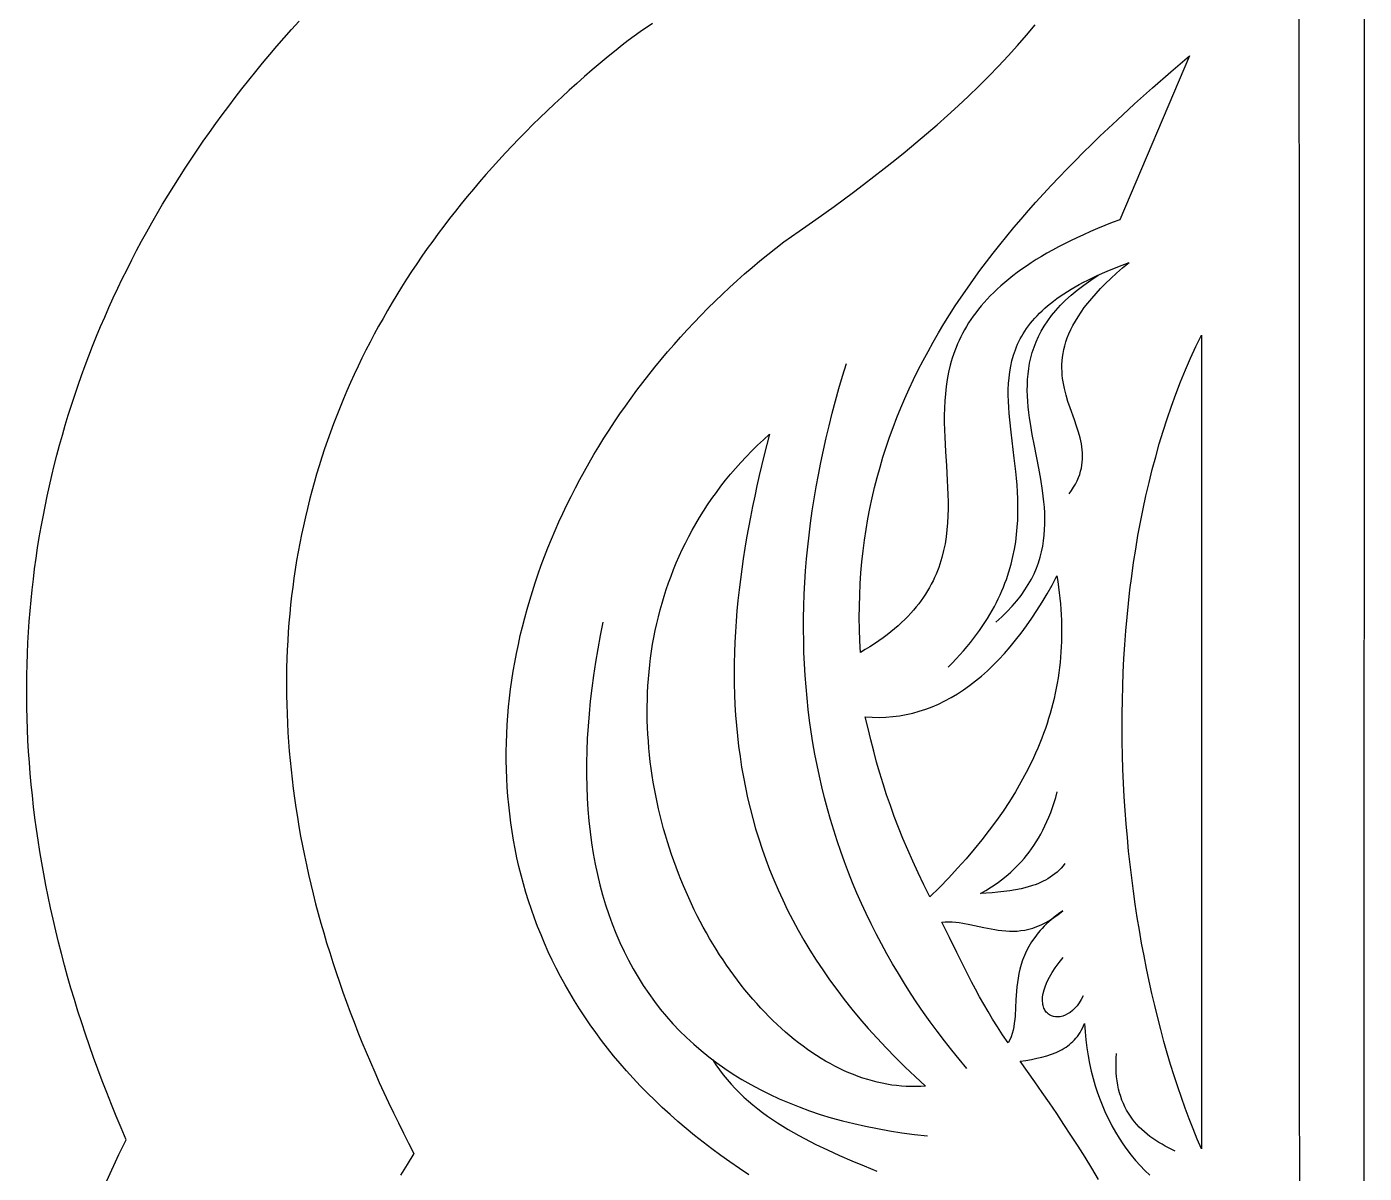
# Model space of a CAD drawing. Extents: x -5 to 96, y -47 to 131.
# Drawn here: x 14.77 to 46.04, y 76.91 to 103.71 of the extents above; entities that cross this region are included whole.
import ezdxf

# ---------------------------------------------------------------- set-up
doc = ezdxf.new("R2010")
doc.units = 0
doc.header["$MEASUREMENT"] = 0
doc.layers.add('LAYER_1', color=18, linetype='CONTINUOUS')

msp = doc.modelspace()

# ---------------------------------------------------------------- linework, layer by layer
at = {"layer": 'LAYER_1'}
for points in [[(45.283, 65.466), (44.536, 66.198), (44.523, 112.582), (45.283, 113.314), (46.042, 112.582), (46.029, 66.198)], [(45.283, 65.466), (44.536, 66.198), (44.523, 112.582), (45.283, 113.314), (46.042, 112.582), (46.029, 66.198)], [(41.956, 103.027), (40.328, 99.198), (40.149, 99.129), (39.974, 99.06), (39.804, 98.99), (39.64, 98.919), (39.48, 98.848), (39.325, 98.777), (39.176, 98.705), (39.031, 98.633), (38.891, 98.56), (38.755, 98.487), (38.624, 98.413), (38.497, 98.339), (38.375, 98.265), (38.257, 98.19), (38.144, 98.115), (38.034, 98.039), (37.929, 97.963), (37.828, 97.887), (37.73, 97.81), (37.637, 97.733), (37.547, 97.655), (37.461, 97.578), (37.379, 97.5), (37.3, 97.421), (37.225, 97.343), (37.154, 97.264), (37.085, 97.184), (37.02, 97.105), (36.958, 97.025), (36.9, 96.945), (36.844, 96.864), (36.791, 96.784), (36.742, 96.703), (36.695, 96.622), (36.65, 96.54), (36.609, 96.459), (36.57, 96.377), (36.534, 96.295), (36.5, 96.213), (36.468, 96.131), (36.439, 96.048), (36.412, 95.965), (36.388, 95.882), (36.365, 95.799), (36.326, 95.633), (36.294, 95.466), (36.269, 95.298), (36.25, 95.13), (36.237, 94.962), (36.228, 94.793), (36.225, 94.625), (36.225, 94.456), (36.229, 94.287), (36.235, 94.118), (36.253, 93.78), (36.274, 93.443), (36.294, 93.107), (36.302, 92.939), (36.308, 92.773), (36.312, 92.606), (36.312, 92.441), (36.308, 92.276), (36.299, 92.111), (36.286, 91.948), (36.266, 91.785), (36.241, 91.624), (36.208, 91.463), (36.168, 91.304), (36.145, 91.224), (36.12, 91.145), (36.093, 91.067), (36.063, 90.988), (36.032, 90.91), (35.997, 90.832), (35.961, 90.755), (35.921, 90.678), (35.879, 90.601), (35.835, 90.525), (35.788, 90.449), (35.737, 90.373), (35.684, 90.298), (35.628, 90.223), (35.569, 90.148), (35.507, 90.074), (35.441, 90), (35.372, 89.927), (35.3, 89.854), (35.224, 89.782), (35.145, 89.71), (35.062, 89.639), (34.976, 89.567), (34.886, 89.497), (34.792, 89.427), (34.694, 89.357), (34.592, 89.288), (34.486, 89.219), (34.376, 89.151), (34.262, 89.084), (34.248, 89.357), (34.239, 89.628), (34.236, 89.897), (34.239, 90.163), (34.246, 90.426), (34.259, 90.687), (34.276, 90.946), (34.299, 91.203), (34.327, 91.457), (34.359, 91.709), (34.397, 91.959), (34.439, 92.207), (34.486, 92.452), (34.538, 92.695), (34.594, 92.937), (34.656, 93.176), (34.721, 93.414), (34.791, 93.649), (34.866, 93.883), (34.945, 94.114), (35.028, 94.344), (35.116, 94.572), (35.208, 94.798), (35.304, 95.023), (35.404, 95.246), (35.508, 95.467), (35.616, 95.687), (35.729, 95.905), (35.845, 96.121), (35.965, 96.337), (36.089, 96.55), (36.216, 96.762), (36.347, 96.973), (36.482, 97.183), (36.621, 97.391), (36.763, 97.598), (36.908, 97.803), (37.057, 98.008), (37.21, 98.211), (37.365, 98.413), (37.524, 98.614), (37.686, 98.814), (37.851, 99.014), (38.02, 99.212), (38.191, 99.409), (38.366, 99.605), (38.543, 99.8), (38.723, 99.995), (38.906, 100.189), (39.092, 100.382), (39.281, 100.574), (39.472, 100.766), (39.666, 100.957), (39.862, 101.147), (40.061, 101.337), (40.263, 101.527), (40.673, 101.904), (41.092, 102.28), (41.52, 102.654)], [(41.956, 103.027), (40.328, 99.198), (40.149, 99.129), (39.974, 99.06), (39.804, 98.99), (39.64, 98.919), (39.48, 98.848), (39.325, 98.777), (39.176, 98.705), (39.031, 98.633), (38.891, 98.56), (38.755, 98.487), (38.624, 98.413), (38.497, 98.339), (38.375, 98.265), (38.257, 98.19), (38.144, 98.115), (38.034, 98.039), (37.929, 97.963), (37.828, 97.887), (37.73, 97.81), (37.637, 97.733), (37.547, 97.655), (37.461, 97.578), (37.379, 97.5), (37.3, 97.421), (37.225, 97.343), (37.154, 97.264), (37.085, 97.184), (37.02, 97.105), (36.958, 97.025), (36.9, 96.945), (36.844, 96.864), (36.791, 96.784), (36.742, 96.703), (36.695, 96.622), (36.65, 96.54), (36.609, 96.459), (36.57, 96.377), (36.534, 96.295), (36.5, 96.213), (36.468, 96.131), (36.439, 96.048), (36.412, 95.965), (36.388, 95.882), (36.365, 95.799), (36.326, 95.633), (36.294, 95.466), (36.269, 95.298), (36.25, 95.13), (36.237, 94.962), (36.228, 94.793), (36.225, 94.625), (36.225, 94.456), (36.229, 94.287), (36.235, 94.118), (36.253, 93.78), (36.274, 93.443), (36.294, 93.107), (36.302, 92.939), (36.308, 92.773), (36.312, 92.606), (36.312, 92.441), (36.308, 92.276), (36.299, 92.111), (36.286, 91.948), (36.266, 91.785), (36.241, 91.624), (36.208, 91.463), (36.168, 91.304), (36.145, 91.224), (36.12, 91.145), (36.093, 91.067), (36.063, 90.988), (36.032, 90.91), (35.997, 90.832), (35.961, 90.755), (35.921, 90.678), (35.879, 90.601), (35.835, 90.525), (35.788, 90.449), (35.737, 90.373), (35.684, 90.298), (35.628, 90.223), (35.569, 90.148), (35.507, 90.074), (35.441, 90), (35.372, 89.927), (35.3, 89.854), (35.224, 89.782), (35.145, 89.71), (35.062, 89.639), (34.976, 89.567), (34.886, 89.497), (34.792, 89.427), (34.694, 89.357), (34.592, 89.288), (34.486, 89.219), (34.376, 89.151), (34.262, 89.084), (34.248, 89.357), (34.239, 89.628), (34.236, 89.897), (34.239, 90.163), (34.246, 90.426), (34.259, 90.687), (34.276, 90.946), (34.299, 91.203), (34.327, 91.457), (34.359, 91.709), (34.397, 91.959), (34.439, 92.207), (34.486, 92.452), (34.538, 92.695), (34.594, 92.937), (34.656, 93.176), (34.721, 93.414), (34.791, 93.649), (34.866, 93.883), (34.945, 94.114), (35.028, 94.344), (35.116, 94.572), (35.208, 94.798), (35.304, 95.023), (35.404, 95.246), (35.508, 95.467), (35.616, 95.687), (35.729, 95.905), (35.845, 96.121), (35.965, 96.337), (36.089, 96.55), (36.216, 96.762), (36.347, 96.973), (36.482, 97.183), (36.621, 97.391), (36.763, 97.598), (36.908, 97.803), (37.057, 98.008), (37.21, 98.211), (37.365, 98.413), (37.524, 98.614), (37.686, 98.814), (37.851, 99.014), (38.02, 99.212), (38.191, 99.409), (38.366, 99.605), (38.543, 99.8), (38.723, 99.995), (38.906, 100.189), (39.092, 100.382), (39.281, 100.574), (39.472, 100.766), (39.666, 100.957), (39.862, 101.147), (40.061, 101.337), (40.263, 101.527), (40.673, 101.904), (41.092, 102.28), (41.52, 102.654)], [(42.236, 77.483), (42.139, 77.712), (42.043, 77.947), (41.95, 78.187), (41.858, 78.431), (41.769, 78.681), (41.683, 78.935), (41.598, 79.193), (41.516, 79.456), (41.437, 79.723), (41.36, 79.994), (41.285, 80.269), (41.213, 80.547), (41.144, 80.83), (41.077, 81.115), (41.013, 81.404), (40.952, 81.697), (40.894, 81.992), (40.838, 82.29), (40.786, 82.59), (40.736, 82.893), (40.69, 83.199), (40.646, 83.507), (40.606, 83.817), (40.568, 84.129), (40.534, 84.443), (40.504, 84.758), (40.476, 85.075), (40.452, 85.393), (40.432, 85.713), (40.414, 86.033), (40.401, 86.355), (40.391, 86.677), (40.384, 87), (40.381, 87.323), (40.382, 87.647), (40.387, 87.97), (40.395, 88.294), (40.407, 88.618), (40.423, 88.941), (40.444, 89.264), (40.468, 89.587), (40.496, 89.909), (40.528, 90.229), (40.564, 90.549), (40.605, 90.868), (40.65, 91.185), (40.699, 91.501), (40.752, 91.815), (40.81, 92.128), (40.872, 92.438), (40.939, 92.747), (41.01, 93.053), (41.086, 93.357), (41.166, 93.659), (41.251, 93.958), (41.341, 94.254), (41.436, 94.547), (41.535, 94.837), (41.64, 95.123), (41.749, 95.407), (41.863, 95.686), (41.983, 95.963), (42.107, 96.235), (42.236, 96.503)], [(42.236, 77.483), (42.139, 77.712), (42.043, 77.947), (41.95, 78.187), (41.858, 78.431), (41.769, 78.681), (41.683, 78.935), (41.598, 79.193), (41.516, 79.456), (41.437, 79.723), (41.36, 79.994), (41.285, 80.269), (41.213, 80.547), (41.144, 80.83), (41.077, 81.115), (41.013, 81.404), (40.952, 81.697), (40.894, 81.992), (40.838, 82.29), (40.786, 82.59), (40.736, 82.893), (40.69, 83.199), (40.646, 83.507), (40.606, 83.817), (40.568, 84.129), (40.534, 84.443), (40.504, 84.758), (40.476, 85.075), (40.452, 85.393), (40.432, 85.713), (40.414, 86.033), (40.401, 86.355), (40.391, 86.677), (40.384, 87), (40.381, 87.323), (40.382, 87.647), (40.387, 87.97), (40.395, 88.294), (40.407, 88.618), (40.423, 88.941), (40.444, 89.264), (40.468, 89.587), (40.496, 89.909), (40.528, 90.229), (40.564, 90.549), (40.605, 90.868), (40.65, 91.185), (40.699, 91.501), (40.752, 91.815), (40.81, 92.128), (40.872, 92.438), (40.939, 92.747), (41.01, 93.053), (41.086, 93.357), (41.166, 93.659), (41.251, 93.958), (41.341, 94.254), (41.436, 94.547), (41.535, 94.837), (41.64, 95.123), (41.749, 95.407), (41.863, 95.686), (41.983, 95.963), (42.107, 96.235), (42.236, 96.503)], [(35.784, 78.95), (35.672, 78.942), (35.559, 78.938), (35.446, 78.938), (35.333, 78.942), (35.22, 78.949), (35.107, 78.96), (34.994, 78.975), (34.882, 78.993), (34.769, 79.015), (34.657, 79.04), (34.546, 79.069), (34.434, 79.101), (34.323, 79.136), (34.212, 79.175), (34.102, 79.217), (33.992, 79.262), (33.882, 79.31), (33.773, 79.362), (33.665, 79.416), (33.557, 79.474), (33.449, 79.534), (33.343, 79.598), (33.237, 79.664), (33.131, 79.734), (33.027, 79.806), (32.923, 79.881), (32.819, 79.959), (32.717, 80.039), (32.616, 80.122), (32.515, 80.208), (32.415, 80.296), (32.317, 80.387), (32.219, 80.48), (32.122, 80.576), (32.026, 80.674), (31.932, 80.774), (31.838, 80.877), (31.746, 80.982), (31.654, 81.089), (31.564, 81.198), (31.475, 81.31), (31.388, 81.423), (31.302, 81.539), (31.217, 81.656), (31.133, 81.776), (31.051, 81.897), (30.97, 82.021), (30.891, 82.146), (30.813, 82.273), (30.737, 82.401), (30.662, 82.532), (30.589, 82.664), (30.518, 82.797), (30.448, 82.932), (30.38, 83.069), (30.313, 83.207), (30.248, 83.347), (30.186, 83.488), (30.124, 83.63), (30.065, 83.774), (30.008, 83.918), (29.952, 84.064), (29.899, 84.212), (29.847, 84.36), (29.798, 84.509), (29.75, 84.66), (29.705, 84.811), (29.662, 84.964), (29.62, 85.117), (29.581, 85.271), (29.545, 85.426), (29.51, 85.582), (29.478, 85.738), (29.448, 85.895), (29.42, 86.053), (29.395, 86.212), (29.372, 86.37), (29.351, 86.53), (29.333, 86.69), (29.318, 86.85), (29.305, 87.011), (29.294, 87.172), (29.287, 87.333), (29.281, 87.495), (29.279, 87.657), (29.279, 87.819), (29.282, 87.981), (29.287, 88.143), (29.296, 88.305), (29.307, 88.467), (29.321, 88.629), (29.338, 88.791), (29.358, 88.953), (29.381, 89.115), (29.406, 89.276), (29.435, 89.437), (29.467, 89.598), (29.502, 89.759), (29.54, 89.919), (29.581, 90.078), (29.625, 90.237), (29.673, 90.396), (29.723, 90.554), (29.777, 90.711), (29.835, 90.868), (29.895, 91.024), (29.959, 91.179), (30.027, 91.334), (30.098, 91.487), (30.172, 91.64), (30.25, 91.792), (30.331, 91.942), (30.416, 92.092), (30.504, 92.241), (30.597, 92.388), (30.692, 92.535), (30.792, 92.68), (30.895, 92.824), (31.002, 92.967), (31.112, 93.108), (31.227, 93.248), (31.345, 93.387), (31.468, 93.524), (31.594, 93.659), (31.724, 93.794), (31.858, 93.926), (31.996, 94.057), (32.138, 94.186), (32.015, 93.704), (31.899, 93.22), (31.844, 92.978), (31.791, 92.735), (31.741, 92.492), (31.692, 92.249), (31.646, 92.006), (31.603, 91.763), (31.562, 91.519), (31.524, 91.275), (31.489, 91.032), (31.456, 90.788), (31.427, 90.544), (31.4, 90.3), (31.377, 90.056), (31.358, 89.812), (31.341, 89.568), (31.328, 89.324), (31.319, 89.08), (31.314, 88.836), (31.312, 88.592), (31.314, 88.349), (31.32, 88.105), (31.331, 87.862), (31.345, 87.619), (31.364, 87.376), (31.388, 87.134), (31.416, 86.891), (31.448, 86.649), (31.485, 86.407), (31.528, 86.166), (31.575, 85.925), (31.627, 85.684), (31.684, 85.443), (31.746, 85.203), (31.814, 84.964), (31.887, 84.725), (31.966, 84.486), (32.051, 84.248), (32.141, 84.01), (32.237, 83.773), (32.339, 83.536), (32.447, 83.3), (32.561, 83.064), (32.682, 82.829), (32.808, 82.595), (32.942, 82.362), (33.081, 82.129), (33.228, 81.896), (33.381, 81.665), (33.541, 81.434), (33.708, 81.204), (33.883, 80.975), (34.064, 80.746), (34.252, 80.519), (34.448, 80.292), (34.652, 80.066), (34.863, 79.841), (35.081, 79.617), (35.308, 79.394), (35.542, 79.171)], [(35.784, 78.95), (35.672, 78.942), (35.559, 78.938), (35.446, 78.938), (35.333, 78.942), (35.22, 78.949), (35.107, 78.96), (34.994, 78.975), (34.882, 78.993), (34.769, 79.015), (34.657, 79.04), (34.546, 79.069), (34.434, 79.101), (34.323, 79.136), (34.212, 79.175), (34.102, 79.217), (33.992, 79.262), (33.882, 79.31), (33.773, 79.362), (33.665, 79.416), (33.557, 79.474), (33.449, 79.534), (33.343, 79.598), (33.237, 79.664), (33.131, 79.734), (33.027, 79.806), (32.923, 79.881), (32.819, 79.959), (32.717, 80.039), (32.616, 80.122), (32.515, 80.208), (32.415, 80.296), (32.317, 80.387), (32.219, 80.48), (32.122, 80.576), (32.026, 80.674), (31.932, 80.774), (31.838, 80.877), (31.746, 80.982), (31.654, 81.089), (31.564, 81.198), (31.475, 81.31), (31.388, 81.423), (31.302, 81.539), (31.217, 81.656), (31.133, 81.776), (31.051, 81.897), (30.97, 82.021), (30.891, 82.146), (30.813, 82.273), (30.737, 82.401), (30.662, 82.532), (30.589, 82.664), (30.518, 82.797), (30.448, 82.932), (30.38, 83.069), (30.313, 83.207), (30.248, 83.347), (30.186, 83.488), (30.124, 83.63), (30.065, 83.774), (30.008, 83.918), (29.952, 84.064), (29.899, 84.212), (29.847, 84.36), (29.798, 84.509), (29.75, 84.66), (29.705, 84.811), (29.662, 84.964), (29.62, 85.117), (29.581, 85.271), (29.545, 85.426), (29.51, 85.582), (29.478, 85.738), (29.448, 85.895), (29.42, 86.053), (29.395, 86.212), (29.372, 86.37), (29.351, 86.53), (29.333, 86.69), (29.318, 86.85), (29.305, 87.011), (29.294, 87.172), (29.287, 87.333), (29.281, 87.495), (29.279, 87.657), (29.279, 87.819), (29.282, 87.981), (29.287, 88.143), (29.296, 88.305), (29.307, 88.467), (29.321, 88.629), (29.338, 88.791), (29.358, 88.953), (29.381, 89.115), (29.406, 89.276), (29.435, 89.437), (29.467, 89.598), (29.502, 89.759), (29.54, 89.919), (29.581, 90.078), (29.625, 90.237), (29.673, 90.396), (29.723, 90.554), (29.777, 90.711), (29.835, 90.868), (29.895, 91.024), (29.959, 91.179), (30.027, 91.334), (30.098, 91.487), (30.172, 91.64), (30.25, 91.792), (30.331, 91.942), (30.416, 92.092), (30.504, 92.241), (30.597, 92.388), (30.692, 92.535), (30.792, 92.68), (30.895, 92.824), (31.002, 92.967), (31.112, 93.108), (31.227, 93.248), (31.345, 93.387), (31.468, 93.524), (31.594, 93.659), (31.724, 93.794), (31.858, 93.926), (31.996, 94.057), (32.138, 94.186), (32.015, 93.704), (31.899, 93.22), (31.844, 92.978), (31.791, 92.735), (31.741, 92.492), (31.692, 92.249), (31.646, 92.006), (31.603, 91.763), (31.562, 91.519), (31.524, 91.275), (31.489, 91.032), (31.456, 90.788), (31.427, 90.544), (31.4, 90.3), (31.377, 90.056), (31.358, 89.812), (31.341, 89.568), (31.328, 89.324), (31.319, 89.08), (31.314, 88.836), (31.312, 88.592), (31.314, 88.349), (31.32, 88.105), (31.331, 87.862), (31.345, 87.619), (31.364, 87.376), (31.388, 87.134), (31.416, 86.891), (31.448, 86.649), (31.485, 86.407), (31.528, 86.166), (31.575, 85.925), (31.627, 85.684), (31.684, 85.443), (31.746, 85.203), (31.814, 84.964), (31.887, 84.725), (31.966, 84.486), (32.051, 84.248), (32.141, 84.01), (32.237, 83.773), (32.339, 83.536), (32.447, 83.3), (32.561, 83.064), (32.682, 82.829), (32.808, 82.595), (32.942, 82.362), (33.081, 82.129), (33.228, 81.896), (33.381, 81.665), (33.541, 81.434), (33.708, 81.204), (33.883, 80.975), (34.064, 80.746), (34.252, 80.519), (34.448, 80.292), (34.652, 80.066), (34.863, 79.841), (35.081, 79.617), (35.308, 79.394), (35.542, 79.171)], [(35.888, 83.371), (35.745, 83.656), (35.612, 83.934), (35.486, 84.206), (35.368, 84.473), (35.257, 84.735), (35.153, 84.994), (35.055, 85.25), (34.963, 85.504), (34.876, 85.758), (34.794, 86.011), (34.717, 86.265), (34.643, 86.521), (34.573, 86.78), (34.506, 87.042), (34.441, 87.309), (34.378, 87.581), (34.54, 87.57), (34.701, 87.567), (34.86, 87.572), (35.018, 87.584), (35.175, 87.604), (35.331, 87.631), (35.485, 87.666), (35.639, 87.708), (35.791, 87.758), (35.941, 87.815), (36.09, 87.879), (36.238, 87.951), (36.385, 88.03), (36.529, 88.116), (36.673, 88.209), (36.815, 88.31), (36.955, 88.418), (37.094, 88.533), (37.231, 88.655), (37.367, 88.784), (37.501, 88.92), (37.633, 89.063), (37.764, 89.213), (37.892, 89.37), (38.02, 89.534), (38.145, 89.704), (38.268, 89.882), (38.39, 90.066), (38.51, 90.257), (38.628, 90.455), (38.744, 90.66), (38.858, 90.871), (38.878, 90.74), (38.897, 90.609), (38.913, 90.48), (38.927, 90.351), (38.939, 90.222), (38.949, 90.095), (38.957, 89.967), (38.962, 89.841), (38.966, 89.715), (38.967, 89.59), (38.966, 89.465), (38.963, 89.341), (38.958, 89.218), (38.951, 89.095), (38.942, 88.973), (38.93, 88.851), (38.917, 88.729), (38.901, 88.608), (38.883, 88.488), (38.863, 88.368), (38.841, 88.249), (38.817, 88.13), (38.79, 88.011), (38.762, 87.893), (38.731, 87.776), (38.698, 87.658), (38.663, 87.541), (38.626, 87.425), (38.587, 87.309), (38.546, 87.193), (38.503, 87.077), (38.457, 86.962), (38.41, 86.847), (38.36, 86.733), (38.308, 86.618), (38.254, 86.504), (38.14, 86.277), (38.017, 86.051), (37.886, 85.825), (37.746, 85.601), (37.598, 85.377), (37.442, 85.153), (37.277, 84.93), (37.104, 84.707), (36.922, 84.484), (36.732, 84.262), (36.533, 84.04), (36.327, 83.817), (36.111, 83.594)], [(35.888, 83.371), (35.745, 83.656), (35.612, 83.934), (35.486, 84.206), (35.368, 84.473), (35.257, 84.735), (35.153, 84.994), (35.055, 85.25), (34.963, 85.504), (34.876, 85.758), (34.794, 86.011), (34.717, 86.265), (34.643, 86.521), (34.573, 86.78), (34.506, 87.042), (34.441, 87.309), (34.378, 87.581), (34.54, 87.57), (34.701, 87.567), (34.86, 87.572), (35.018, 87.584), (35.175, 87.604), (35.331, 87.631), (35.485, 87.666), (35.639, 87.708), (35.791, 87.758), (35.941, 87.815), (36.09, 87.879), (36.238, 87.951), (36.385, 88.03), (36.529, 88.116), (36.673, 88.209), (36.815, 88.31), (36.955, 88.418), (37.094, 88.533), (37.231, 88.655), (37.367, 88.784), (37.501, 88.92), (37.633, 89.063), (37.764, 89.213), (37.892, 89.37), (38.02, 89.534), (38.145, 89.704), (38.268, 89.882), (38.39, 90.066), (38.51, 90.257), (38.628, 90.455), (38.744, 90.66), (38.858, 90.871), (38.878, 90.74), (38.897, 90.609), (38.913, 90.48), (38.927, 90.351), (38.939, 90.222), (38.949, 90.095), (38.957, 89.967), (38.962, 89.841), (38.966, 89.715), (38.967, 89.59), (38.966, 89.465), (38.963, 89.341), (38.958, 89.218), (38.951, 89.095), (38.942, 88.973), (38.93, 88.851), (38.917, 88.729), (38.901, 88.608), (38.883, 88.488), (38.863, 88.368), (38.841, 88.249), (38.817, 88.13), (38.79, 88.011), (38.762, 87.893), (38.731, 87.776), (38.698, 87.658), (38.663, 87.541), (38.626, 87.425), (38.587, 87.309), (38.546, 87.193), (38.503, 87.077), (38.457, 86.962), (38.41, 86.847), (38.36, 86.733), (38.308, 86.618), (38.254, 86.504), (38.14, 86.277), (38.017, 86.051), (37.886, 85.825), (37.746, 85.601), (37.598, 85.377), (37.442, 85.153), (37.277, 84.93), (37.104, 84.707), (36.922, 84.484), (36.732, 84.262), (36.533, 84.04), (36.327, 83.817), (36.111, 83.594)], [(37.716, 79.964), (37.588, 80.15), (37.468, 80.332), (37.354, 80.512), (37.247, 80.689), (37.145, 80.865), (37.048, 81.039), (36.955, 81.212), (36.864, 81.384), (36.69, 81.728), (36.519, 82.073), (36.346, 82.423), (36.164, 82.781), (36.247, 82.787), (36.329, 82.789), (36.411, 82.787), (36.493, 82.781), (36.575, 82.772), (36.657, 82.76), (36.82, 82.729), (37.15, 82.657), (37.318, 82.622), (37.402, 82.607), (37.487, 82.593), (37.573, 82.583), (37.66, 82.575), (37.747, 82.571), (37.836, 82.57), (37.925, 82.574), (38.016, 82.583), (38.107, 82.597), (38.2, 82.617), (38.294, 82.644), (38.39, 82.677), (38.486, 82.718), (38.585, 82.766), (38.685, 82.822), (38.786, 82.887), (38.889, 82.961), (38.994, 83.045), (38.923, 82.995), (38.855, 82.945), (38.791, 82.894), (38.729, 82.843), (38.67, 82.792), (38.614, 82.74), (38.561, 82.688), (38.511, 82.636), (38.464, 82.584), (38.419, 82.531), (38.377, 82.479), (38.337, 82.426), (38.264, 82.32), (38.2, 82.214), (38.144, 82.107), (38.096, 82.001), (38.055, 81.895), (38.021, 81.789), (37.992, 81.683), (37.968, 81.578), (37.949, 81.474), (37.934, 81.37), (37.922, 81.268), (37.913, 81.167), (37.9, 80.969), (37.89, 80.777), (37.879, 80.594), (37.871, 80.505), (37.86, 80.42), (37.847, 80.336), (37.831, 80.256), (37.81, 80.178), (37.784, 80.104), (37.753, 80.032)], [(37.716, 79.964), (37.588, 80.15), (37.468, 80.332), (37.354, 80.512), (37.247, 80.689), (37.145, 80.865), (37.048, 81.039), (36.955, 81.212), (36.864, 81.384), (36.69, 81.728), (36.519, 82.073), (36.346, 82.423), (36.164, 82.781), (36.247, 82.787), (36.329, 82.789), (36.411, 82.787), (36.493, 82.781), (36.575, 82.772), (36.657, 82.76), (36.82, 82.729), (37.15, 82.657), (37.318, 82.622), (37.402, 82.607), (37.487, 82.593), (37.573, 82.583), (37.66, 82.575), (37.747, 82.571), (37.836, 82.57), (37.925, 82.574), (38.016, 82.583), (38.107, 82.597), (38.2, 82.617), (38.294, 82.644), (38.39, 82.677), (38.486, 82.718), (38.585, 82.766), (38.685, 82.822), (38.786, 82.887), (38.889, 82.961), (38.994, 83.045), (38.923, 82.995), (38.855, 82.945), (38.791, 82.894), (38.729, 82.843), (38.67, 82.792), (38.614, 82.74), (38.561, 82.688), (38.511, 82.636), (38.464, 82.584), (38.419, 82.531), (38.377, 82.479), (38.337, 82.426), (38.264, 82.32), (38.2, 82.214), (38.144, 82.107), (38.096, 82.001), (38.055, 81.895), (38.021, 81.789), (37.992, 81.683), (37.968, 81.578), (37.949, 81.474), (37.934, 81.37), (37.922, 81.268), (37.913, 81.167), (37.9, 80.969), (37.89, 80.777), (37.879, 80.594), (37.871, 80.505), (37.86, 80.42), (37.847, 80.336), (37.831, 80.256), (37.81, 80.178), (37.784, 80.104), (37.753, 80.032)]]:
    msp.add_lwpolyline(points, close=True, dxfattribs=at)
for points in [[(16.649, 76.739), (16.926, 77.352), (17.1, 77.697), (16.981, 77.973), (16.866, 78.248), (16.754, 78.522), (16.645, 78.797), (16.539, 79.07), (16.437, 79.344), (16.337, 79.616), (16.241, 79.888), (16.148, 80.16), (16.058, 80.431), (15.971, 80.702), (15.887, 80.972), (15.807, 81.242), (15.729, 81.511), (15.655, 81.779), (15.583, 82.047), (15.515, 82.315), (15.45, 82.582), (15.388, 82.848), (15.329, 83.114), (15.273, 83.379), (15.22, 83.644), (15.17, 83.908), (15.123, 84.171), (15.079, 84.434), (15.038, 84.696), (15, 84.958), (14.965, 85.219), (14.933, 85.479), (14.904, 85.739), (14.877, 85.998), (14.854, 86.257), (14.834, 86.515), (14.817, 86.772), (14.802, 87.028), (14.79, 87.284), (14.782, 87.54), (14.776, 87.794), (14.773, 88.048), (14.773, 88.302), (14.776, 88.554), (14.781, 88.806), (14.79, 89.057), (14.801, 89.308), (14.815, 89.558), (14.832, 89.807), (14.852, 90.055), (14.874, 90.303), (14.899, 90.55), (14.927, 90.796), (14.958, 91.041), (14.992, 91.286), (15.028, 91.53), (15.067, 91.773), (15.109, 92.016), (15.153, 92.257), (15.2, 92.498), (15.25, 92.739), (15.302, 92.978), (15.357, 93.217), (15.415, 93.454), (15.476, 93.691), (15.539, 93.928), (15.605, 94.163), (15.673, 94.398), (15.744, 94.631), (15.818, 94.864), (15.894, 95.097), (15.973, 95.328), (16.054, 95.558), (16.138, 95.788), (16.224, 96.017), (16.313, 96.245), (16.405, 96.472), (16.499, 96.698), (16.596, 96.923), (16.695, 97.148), (16.797, 97.371), (16.901, 97.594), (17.007, 97.816), (17.117, 98.037), (17.228, 98.257), (17.342, 98.476), (17.459, 98.694), (17.578, 98.911), (17.699, 99.128), (17.823, 99.343), (17.949, 99.557), (18.078, 99.771), (18.209, 99.984), (18.342, 100.195), (18.478, 100.406), (18.616, 100.616), (18.756, 100.824), (18.899, 101.032), (19.044, 101.239), (19.192, 101.445), (19.342, 101.649), (19.494, 101.853), (19.648, 102.056), (19.805, 102.258), (19.964, 102.459), (20.125, 102.659), (20.288, 102.857), (20.454, 103.055), (20.622, 103.252), (20.792, 103.447), (20.965, 103.642), (21.14, 103.836)], [(29.402, 103.787), (29.117, 103.589), (28.976, 103.487), (28.834, 103.382), (28.693, 103.274), (28.553, 103.163), (28.365, 103.009), (28.179, 102.854), (27.995, 102.698), (27.813, 102.541), (27.634, 102.383), (27.457, 102.225), (27.282, 102.065), (27.109, 101.905), (26.939, 101.744), (26.771, 101.582), (26.605, 101.419), (26.441, 101.255), (26.28, 101.091), (26.121, 100.925), (25.964, 100.759), (25.81, 100.592), (25.658, 100.424), (25.508, 100.255), (25.36, 100.085), (25.215, 99.915), (25.072, 99.743), (24.932, 99.571), (24.793, 99.398), (24.657, 99.224), (24.524, 99.05), (24.392, 98.874), (24.263, 98.698), (24.137, 98.521), (24.012, 98.343), (23.89, 98.164), (23.77, 97.985), (23.653, 97.805), (23.538, 97.624), (23.426, 97.442), (23.315, 97.259), (23.207, 97.076), (23.102, 96.892), (22.999, 96.707), (22.898, 96.521), (22.799, 96.335), (22.703, 96.147), (22.61, 95.959), (22.518, 95.771), (22.429, 95.581), (22.343, 95.391), (22.259, 95.2), (22.177, 95.008), (22.097, 94.816), (22.02, 94.623), (21.946, 94.429), (21.874, 94.234), (21.804, 94.039), (21.737, 93.843), (21.672, 93.646), (21.609, 93.449), (21.549, 93.251), (21.492, 93.052), (21.437, 92.852), (21.384, 92.652), (21.333, 92.451), (21.286, 92.25), (21.24, 92.047), (21.197, 91.844), (21.157, 91.641), (21.119, 91.436), (21.083, 91.231), (21.05, 91.026), (21.019, 90.82), (20.991, 90.613), (20.965, 90.405), (20.942, 90.197), (20.921, 89.988), (20.903, 89.778), (20.887, 89.568), (20.874, 89.357), (20.863, 89.146), (20.855, 88.934), (20.849, 88.721), (20.846, 88.508), (20.845, 88.294), (20.847, 88.079), (20.851, 87.864), (20.858, 87.648), (20.867, 87.432), (20.879, 87.215), (20.893, 86.998), (20.91, 86.779), (20.929, 86.561), (20.951, 86.341), (20.976, 86.122), (21.003, 85.901), (21.032, 85.68), (21.064, 85.458), (21.099, 85.236), (21.136, 85.014), (21.176, 84.79), (21.219, 84.566), (21.263, 84.342), (21.311, 84.117), (21.361, 83.892), (21.414, 83.666), (21.469, 83.439), (21.527, 83.212), (21.587, 82.984), (21.65, 82.756), (21.716, 82.528), (21.784, 82.298), (21.855, 82.069), (21.929, 81.838), (22.005, 81.608), (22.083, 81.377), (22.165, 81.145), (22.248, 80.913), (22.335, 80.68), (22.424, 80.447), (22.516, 80.213), (22.61, 79.979), (22.707, 79.744), (22.807, 79.509), (22.909, 79.274), (23.014, 79.037), (23.122, 78.801), (23.232, 78.564), (23.345, 78.327), (23.461, 78.089), (23.579, 77.85), (23.7, 77.612), (23.824, 77.372), (23.664, 77.121), (23.507, 76.868)], [(29.402, 103.787), (29.117, 103.589), (28.976, 103.487), (28.834, 103.382), (28.693, 103.274), (28.553, 103.163), (28.365, 103.009), (28.179, 102.854), (27.995, 102.698), (27.813, 102.541), (27.634, 102.383), (27.457, 102.225), (27.282, 102.065), (27.109, 101.905), (26.939, 101.744), (26.771, 101.582), (26.605, 101.419), (26.441, 101.255), (26.28, 101.091), (26.121, 100.925), (25.964, 100.759), (25.81, 100.592), (25.658, 100.424), (25.508, 100.255), (25.36, 100.085), (25.215, 99.915), (25.072, 99.743), (24.932, 99.571), (24.793, 99.398), (24.657, 99.224), (24.524, 99.05), (24.392, 98.874), (24.263, 98.698), (24.137, 98.521), (24.012, 98.343), (23.89, 98.164), (23.77, 97.985), (23.653, 97.805), (23.538, 97.624), (23.426, 97.442), (23.315, 97.259), (23.207, 97.076), (23.102, 96.892), (22.999, 96.707), (22.898, 96.521), (22.799, 96.335), (22.703, 96.147), (22.61, 95.959), (22.518, 95.771), (22.429, 95.581), (22.343, 95.391), (22.259, 95.2), (22.177, 95.008), (22.097, 94.816), (22.02, 94.623), (21.946, 94.429), (21.874, 94.234), (21.804, 94.039), (21.737, 93.843), (21.672, 93.646), (21.609, 93.449), (21.549, 93.251), (21.492, 93.052), (21.437, 92.852), (21.384, 92.652), (21.333, 92.451), (21.286, 92.25), (21.24, 92.047), (21.197, 91.844), (21.157, 91.641), (21.119, 91.436), (21.083, 91.231), (21.05, 91.026), (21.019, 90.82), (20.991, 90.613), (20.965, 90.405), (20.942, 90.197), (20.921, 89.988), (20.903, 89.778), (20.887, 89.568), (20.874, 89.357), (20.863, 89.146), (20.855, 88.934), (20.849, 88.721), (20.846, 88.508), (20.845, 88.294), (20.847, 88.079), (20.851, 87.864), (20.858, 87.648), (20.867, 87.432), (20.879, 87.215), (20.893, 86.998), (20.91, 86.779), (20.929, 86.561), (20.951, 86.341), (20.976, 86.122), (21.003, 85.901), (21.032, 85.68), (21.064, 85.458), (21.099, 85.236), (21.136, 85.014), (21.176, 84.79), (21.219, 84.566), (21.263, 84.342), (21.311, 84.117), (21.361, 83.892), (21.414, 83.666), (21.469, 83.439), (21.527, 83.212), (21.587, 82.984), (21.65, 82.756), (21.716, 82.528), (21.784, 82.298), (21.855, 82.069), (21.929, 81.838), (22.005, 81.608), (22.083, 81.377), (22.165, 81.145), (22.248, 80.913), (22.335, 80.68), (22.424, 80.447), (22.516, 80.213), (22.61, 79.979), (22.707, 79.744), (22.807, 79.509), (22.909, 79.274), (23.014, 79.037), (23.122, 78.801), (23.232, 78.564), (23.345, 78.327), (23.461, 78.089), (23.579, 77.85), (23.7, 77.612), (23.824, 77.372), (23.664, 77.121), (23.507, 76.868)], [(31.657, 76.877), (31.433, 77.025), (31.213, 77.176), (30.999, 77.328), (30.789, 77.483), (30.584, 77.639), (30.384, 77.797), (30.189, 77.958), (29.998, 78.12), (29.812, 78.284), (29.631, 78.45), (29.455, 78.618), (29.283, 78.787), (29.116, 78.958), (28.954, 79.131), (28.796, 79.305), (28.643, 79.481), (28.494, 79.659), (28.35, 79.838), (28.211, 80.018), (28.075, 80.2), (27.945, 80.383), (27.819, 80.568), (27.697, 80.754), (27.58, 80.941), (27.467, 81.13), (27.358, 81.32), (27.254, 81.511), (27.154, 81.703), (27.058, 81.896), (26.966, 82.09), (26.879, 82.286), (26.796, 82.482), (26.717, 82.679), (26.643, 82.877), (26.572, 83.076), (26.506, 83.276), (26.443, 83.477), (26.385, 83.678), (26.331, 83.88), (26.281, 84.083), (26.234, 84.287), (26.192, 84.491), (26.154, 84.695), (26.12, 84.901), (26.089, 85.106), (26.063, 85.313), (26.04, 85.519), (26.021, 85.726), (26.006, 85.934), (25.995, 86.141), (25.988, 86.349), (25.984, 86.557), (25.984, 86.766), (25.988, 86.974), (25.995, 87.183), (26.006, 87.392), (26.021, 87.601), (26.039, 87.81), (26.061, 88.019), (26.086, 88.227), (26.115, 88.436), (26.148, 88.645), (26.184, 88.853), (26.223, 89.061), (26.266, 89.269), (26.312, 89.477), (26.362, 89.684), (26.415, 89.892), (26.471, 90.098), (26.531, 90.304), (26.594, 90.51), (26.66, 90.715), (26.73, 90.92), (26.803, 91.124), (26.879, 91.328), (26.958, 91.531), (27.04, 91.733), (27.126, 91.934), (27.214, 92.135), (27.306, 92.335), (27.401, 92.534), (27.499, 92.732), (27.599, 92.929), (27.703, 93.125), (27.81, 93.321), (27.92, 93.515), (28.033, 93.708), (28.148, 93.9), (28.267, 94.091), (28.388, 94.281), (28.512, 94.47), (28.639, 94.657), (28.769, 94.843), (28.902, 95.028), (29.037, 95.211), (29.175, 95.393), (29.316, 95.574), (29.459, 95.753), (29.605, 95.93), (29.754, 96.106), (29.905, 96.281), (30.059, 96.453), (30.215, 96.624), (30.374, 96.794), (30.536, 96.962), (30.699, 97.127), (30.866, 97.292), (31.035, 97.454), (31.206, 97.614), (31.38, 97.773), (31.556, 97.929), (31.734, 98.084), (31.915, 98.236), (32.098, 98.386), (32.283, 98.535), (32.471, 98.681), (32.828, 98.926), (33.223, 99.202), (33.65, 99.509), (34.104, 99.843), (34.338, 100.02), (34.577, 100.204), (34.819, 100.393), (35.064, 100.587), (35.311, 100.787), (35.559, 100.992), (35.807, 101.202), (36.055, 101.417), (36.302, 101.636), (36.547, 101.859), (36.79, 102.085), (37.029, 102.315), (37.264, 102.549), (37.494, 102.785), (37.719, 103.024), (37.937, 103.266), (38.148, 103.51), (38.351, 103.755)], [(31.657, 76.877), (31.433, 77.025), (31.213, 77.176), (30.999, 77.328), (30.789, 77.483), (30.584, 77.639), (30.384, 77.797), (30.189, 77.958), (29.998, 78.12), (29.812, 78.284), (29.631, 78.45), (29.455, 78.618), (29.283, 78.787), (29.116, 78.958), (28.954, 79.131), (28.796, 79.305), (28.643, 79.481), (28.494, 79.659), (28.35, 79.838), (28.211, 80.018), (28.075, 80.2), (27.945, 80.383), (27.819, 80.568), (27.697, 80.754), (27.58, 80.941), (27.467, 81.13), (27.358, 81.32), (27.254, 81.511), (27.154, 81.703), (27.058, 81.896), (26.966, 82.09), (26.879, 82.286), (26.796, 82.482), (26.717, 82.679), (26.643, 82.877), (26.572, 83.076), (26.506, 83.276), (26.443, 83.477), (26.385, 83.678), (26.331, 83.88), (26.281, 84.083), (26.234, 84.287), (26.192, 84.491), (26.154, 84.695), (26.12, 84.901), (26.089, 85.106), (26.063, 85.313), (26.04, 85.519), (26.021, 85.726), (26.006, 85.934), (25.995, 86.141), (25.988, 86.349), (25.984, 86.557), (25.984, 86.766), (25.988, 86.974), (25.995, 87.183), (26.006, 87.392), (26.021, 87.601), (26.039, 87.81), (26.061, 88.019), (26.086, 88.227), (26.115, 88.436), (26.148, 88.645), (26.184, 88.853), (26.223, 89.061), (26.266, 89.269), (26.312, 89.477), (26.362, 89.684), (26.415, 89.892), (26.471, 90.098), (26.531, 90.304), (26.594, 90.51), (26.66, 90.715), (26.73, 90.92), (26.803, 91.124), (26.879, 91.328), (26.958, 91.531), (27.04, 91.733), (27.126, 91.934), (27.214, 92.135), (27.306, 92.335), (27.401, 92.534), (27.499, 92.732), (27.599, 92.929), (27.703, 93.125), (27.81, 93.321), (27.92, 93.515), (28.033, 93.708), (28.148, 93.9), (28.267, 94.091), (28.388, 94.281), (28.512, 94.47), (28.639, 94.657), (28.769, 94.843), (28.902, 95.028), (29.037, 95.211), (29.175, 95.393), (29.316, 95.574), (29.459, 95.753), (29.605, 95.93), (29.754, 96.106), (29.905, 96.281), (30.059, 96.453), (30.215, 96.624), (30.374, 96.794), (30.536, 96.962), (30.699, 97.127), (30.866, 97.292), (31.035, 97.454), (31.206, 97.614), (31.38, 97.773), (31.556, 97.929), (31.734, 98.084), (31.915, 98.236), (32.098, 98.386), (32.283, 98.535), (32.471, 98.681), (32.828, 98.926), (33.223, 99.202), (33.65, 99.509), (34.104, 99.843), (34.338, 100.02), (34.577, 100.204), (34.819, 100.393), (35.064, 100.587), (35.311, 100.787), (35.559, 100.992), (35.807, 101.202), (36.055, 101.417), (36.302, 101.636), (36.547, 101.859), (36.79, 102.085), (37.029, 102.315), (37.264, 102.549), (37.494, 102.785), (37.719, 103.024), (37.937, 103.266), (38.148, 103.51), (38.351, 103.755)], [(36.318, 88.738), (36.412, 88.835), (36.504, 88.932), (36.591, 89.028), (36.675, 89.124), (36.756, 89.22), (36.834, 89.315), (36.908, 89.41), (36.979, 89.505), (37.047, 89.599), (37.112, 89.693), (37.174, 89.787), (37.234, 89.88), (37.29, 89.973), (37.343, 90.065), (37.394, 90.157), (37.442, 90.249), (37.487, 90.341), (37.53, 90.432), (37.57, 90.522), (37.608, 90.613), (37.643, 90.703), (37.677, 90.792), (37.736, 90.971), (37.787, 91.147), (37.83, 91.323), (37.865, 91.497), (37.894, 91.669), (37.916, 91.84), (37.931, 92.01), (37.941, 92.178), (37.946, 92.345), (37.947, 92.51), (37.943, 92.674), (37.935, 92.836), (37.925, 92.997), (37.911, 93.156), (37.896, 93.314), (37.861, 93.626), (37.785, 94.231), (37.753, 94.524), (37.74, 94.669), (37.73, 94.812), (37.723, 94.954), (37.72, 95.094), (37.721, 95.232), (37.727, 95.369), (37.738, 95.505), (37.754, 95.639), (37.777, 95.771), (37.806, 95.902), (37.843, 96.031), (37.887, 96.159), (37.912, 96.223), (37.939, 96.286), (37.968, 96.348), (38, 96.41), (38.034, 96.472), (38.07, 96.534), (38.108, 96.595), (38.149, 96.655), (38.193, 96.716), (38.239, 96.776), (38.288, 96.835), (38.339, 96.894), (38.393, 96.953), (38.45, 97.011), (38.51, 97.069), (38.573, 97.127), (38.639, 97.184), (38.708, 97.241), (38.78, 97.297), (38.855, 97.353), (38.934, 97.409), (39.016, 97.464), (39.101, 97.519), (39.19, 97.573), (39.282, 97.627), (39.378, 97.681), (39.477, 97.734), (39.58, 97.787), (39.687, 97.839), (39.797, 97.892), (40.03, 97.994), (40.279, 98.096), (40.544, 98.196)], [(39.142, 92.788), (39.198, 92.866), (39.248, 92.944), (39.292, 93.02), (39.33, 93.095), (39.362, 93.17), (39.389, 93.244), (39.412, 93.317), (39.429, 93.39), (39.442, 93.462), (39.451, 93.533), (39.456, 93.605), (39.457, 93.676), (39.454, 93.746), (39.448, 93.816), (39.439, 93.886), (39.428, 93.956), (39.413, 94.026), (39.397, 94.096), (39.359, 94.236), (39.314, 94.376), (39.265, 94.517), (39.164, 94.803), (39.116, 94.949), (39.071, 95.098), (39.033, 95.25), (39.016, 95.328), (39.002, 95.406), (38.99, 95.485), (38.982, 95.565), (38.976, 95.647), (38.973, 95.729), (38.974, 95.813), (38.979, 95.898), (38.988, 95.984), (39.001, 96.072), (39.018, 96.161), (39.041, 96.251), (39.068, 96.343), (39.1, 96.437), (39.139, 96.532), (39.183, 96.629), (39.232, 96.728), (39.289, 96.829), (39.351, 96.931), (39.421, 97.035), (39.498, 97.142), (39.581, 97.25), (39.673, 97.36), (39.772, 97.473), (39.879, 97.588), (39.995, 97.704), (40.119, 97.824), (40.251, 97.945), (40.393, 98.069), (40.544, 98.196)], [(39.142, 92.788), (39.198, 92.866), (39.248, 92.944), (39.292, 93.02), (39.33, 93.095), (39.362, 93.17), (39.389, 93.244), (39.412, 93.317), (39.429, 93.39), (39.442, 93.462), (39.451, 93.533), (39.456, 93.605), (39.457, 93.676), (39.454, 93.746), (39.448, 93.816), (39.439, 93.886), (39.428, 93.956), (39.413, 94.026), (39.397, 94.096), (39.359, 94.236), (39.314, 94.376), (39.265, 94.517), (39.164, 94.803), (39.116, 94.949), (39.071, 95.098), (39.033, 95.25), (39.016, 95.328), (39.002, 95.406), (38.99, 95.485), (38.982, 95.565), (38.976, 95.647), (38.973, 95.729), (38.974, 95.813), (38.979, 95.898), (38.988, 95.984), (39.001, 96.072), (39.018, 96.161), (39.041, 96.251), (39.068, 96.343), (39.1, 96.437), (39.139, 96.532), (39.183, 96.629), (39.232, 96.728), (39.289, 96.829), (39.351, 96.931), (39.421, 97.035), (39.498, 97.142), (39.581, 97.25), (39.673, 97.36), (39.772, 97.473), (39.879, 97.588), (39.995, 97.704), (40.119, 97.824), (40.251, 97.945), (40.393, 98.069), (40.544, 98.196)], [(37.427, 89.795), (37.567, 89.919), (37.695, 90.043), (37.813, 90.167), (37.921, 90.292), (38.019, 90.418), (38.108, 90.544), (38.188, 90.671), (38.259, 90.798), (38.322, 90.925), (38.377, 91.053), (38.424, 91.181), (38.464, 91.309), (38.498, 91.438), (38.525, 91.567), (38.545, 91.696), (38.561, 91.826), (38.57, 91.955), (38.575, 92.085), (38.576, 92.216), (38.572, 92.346), (38.564, 92.476), (38.553, 92.607), (38.538, 92.737), (38.521, 92.868), (38.48, 93.13), (38.433, 93.391), (38.33, 93.914), (38.281, 94.174), (38.236, 94.434), (38.217, 94.564), (38.2, 94.693), (38.186, 94.822), (38.176, 94.951), (38.168, 95.08), (38.165, 95.208), (38.166, 95.336), (38.171, 95.463), (38.182, 95.59), (38.198, 95.717), (38.219, 95.843), (38.247, 95.969), (38.281, 96.095), (38.322, 96.219), (38.37, 96.344), (38.426, 96.468), (38.49, 96.591), (38.562, 96.713), (38.643, 96.836), (38.733, 96.957), (38.832, 97.078), (38.941, 97.198), (39.061, 97.317), (39.191, 97.436), (39.331, 97.554), (39.483, 97.671), (39.647, 97.787), (39.823, 97.903)], [(37.427, 89.795), (37.567, 89.919), (37.695, 90.043), (37.813, 90.167), (37.921, 90.292), (38.019, 90.418), (38.108, 90.544), (38.188, 90.671), (38.259, 90.798), (38.322, 90.925), (38.377, 91.053), (38.424, 91.181), (38.464, 91.309), (38.498, 91.438), (38.525, 91.567), (38.545, 91.696), (38.561, 91.826), (38.57, 91.955), (38.575, 92.085), (38.576, 92.216), (38.572, 92.346), (38.564, 92.476), (38.553, 92.607), (38.538, 92.737), (38.521, 92.868), (38.48, 93.13), (38.433, 93.391), (38.33, 93.914), (38.281, 94.174), (38.236, 94.434), (38.217, 94.564), (38.2, 94.693), (38.186, 94.822), (38.176, 94.951), (38.168, 95.08), (38.165, 95.208), (38.166, 95.336), (38.171, 95.463), (38.182, 95.59), (38.198, 95.717), (38.219, 95.843), (38.247, 95.969), (38.281, 96.095), (38.322, 96.219), (38.37, 96.344), (38.426, 96.468), (38.49, 96.591), (38.562, 96.713), (38.643, 96.836), (38.733, 96.957), (38.832, 97.078), (38.941, 97.198), (39.061, 97.317), (39.191, 97.436), (39.331, 97.554), (39.483, 97.671), (39.647, 97.787), (39.823, 97.903)], [(36.754, 79.363), (36.574, 79.577), (36.398, 79.793), (36.227, 80.01), (36.06, 80.23), (35.897, 80.45), (35.739, 80.673), (35.585, 80.897), (35.436, 81.122), (35.291, 81.349), (35.15, 81.578), (35.014, 81.808), (34.882, 82.04), (34.754, 82.273), (34.631, 82.507), (34.512, 82.743), (34.398, 82.981), (34.288, 83.22), (34.182, 83.46), (34.08, 83.702), (33.983, 83.945), (33.89, 84.19), (33.802, 84.436), (33.718, 84.683), (33.638, 84.932), (33.562, 85.182), (33.491, 85.433), (33.424, 85.686), (33.361, 85.94), (33.303, 86.195), (33.249, 86.452), (33.199, 86.709), (33.154, 86.968), (33.113, 87.229), (33.076, 87.49), (33.043, 87.753), (33.015, 88.017), (32.991, 88.282), (32.971, 88.548), (32.955, 88.815), (32.944, 89.084), (32.937, 89.353), (32.934, 89.624), (32.935, 89.896), (32.941, 90.169), (32.951, 90.443), (32.965, 90.718), (32.983, 90.994), (33.005, 91.271), (33.032, 91.549), (33.063, 91.829), (33.098, 92.109), (33.137, 92.39), (33.181, 92.672), (33.229, 92.955), (33.281, 93.239), (33.337, 93.524), (33.397, 93.81), (33.461, 94.097), (33.53, 94.384), (33.603, 94.673), (33.68, 94.962), (33.761, 95.253), (33.846, 95.544), (33.935, 95.836)], [(28.243, 89.793), (28.18, 89.477), (28.122, 89.165), (28.07, 88.855), (28.023, 88.549), (27.982, 88.246), (27.947, 87.947), (27.918, 87.651), (27.895, 87.359), (27.877, 87.07), (27.865, 86.785), (27.859, 86.503), (27.859, 86.225), (27.864, 85.951), (27.875, 85.68), (27.892, 85.413), (27.915, 85.15), (27.944, 84.891), (27.978, 84.636), (28.018, 84.385), (28.064, 84.137), (28.115, 83.894), (28.173, 83.654), (28.236, 83.419), (28.305, 83.188), (28.38, 82.961), (28.46, 82.738), (28.547, 82.52), (28.639, 82.306), (28.737, 82.096), (28.84, 81.89), (28.95, 81.689), (29.065, 81.492), (29.186, 81.3), (29.313, 81.113), (29.446, 80.929), (29.585, 80.751), (29.729, 80.577), (29.879, 80.408), (30.035, 80.244), (30.197, 80.084), (30.365, 79.929), (30.538, 79.779), (30.718, 79.634), (30.903, 79.494), (31.094, 79.359), (31.291, 79.229), (31.493, 79.103), (31.702, 78.983), (31.916, 78.869), (32.136, 78.759), (32.362, 78.654), (32.594, 78.555), (32.832, 78.461), (33.075, 78.372), (33.324, 78.289), (33.58, 78.211), (33.841, 78.139), (34.108, 78.072), (34.38, 78.01), (34.659, 77.955), (34.943, 77.904), (35.234, 77.86), (35.53, 77.821), (35.832, 77.788)], [(39.042, 84.15), (39, 84.096), (38.955, 84.045), (38.908, 83.997), (38.86, 83.952), (38.809, 83.909), (38.757, 83.869), (38.703, 83.832), (38.648, 83.797), (38.591, 83.765), (38.532, 83.735), (38.473, 83.707), (38.412, 83.68), (38.35, 83.656), (38.287, 83.634), (38.158, 83.595), (38.025, 83.562), (37.891, 83.535), (37.754, 83.513), (37.617, 83.494), (37.479, 83.479), (37.341, 83.467), (37.07, 83.447), (37.199, 83.522), (37.33, 83.604), (37.46, 83.693), (37.59, 83.79), (37.718, 83.895), (37.782, 83.951), (37.845, 84.009), (37.907, 84.07), (37.969, 84.134), (38.03, 84.2), (38.09, 84.269), (38.149, 84.341), (38.207, 84.416), (38.264, 84.494), (38.32, 84.574), (38.374, 84.659), (38.427, 84.746), (38.479, 84.837), (38.529, 84.931), (38.578, 85.029), (38.624, 85.131), (38.67, 85.236), (38.713, 85.345), (38.754, 85.459), (38.794, 85.576), (38.831, 85.697), (38.866, 85.823)], [(39.468, 81.06), (39.424, 80.975), (39.377, 80.897), (39.327, 80.829), (39.274, 80.768), (39.22, 80.716), (39.164, 80.671), (39.107, 80.635), (39.049, 80.606), (38.992, 80.586), (38.936, 80.572), (38.88, 80.566), (38.827, 80.568), (38.776, 80.577), (38.729, 80.592), (38.684, 80.615), (38.664, 80.629), (38.644, 80.645), (38.626, 80.662), (38.609, 80.681), (38.593, 80.702), (38.578, 80.725), (38.565, 80.748), (38.553, 80.774), (38.543, 80.801), (38.535, 80.83), (38.528, 80.86), (38.524, 80.892), (38.521, 80.926), (38.519, 80.961), (38.523, 81.035), (38.535, 81.116), (38.557, 81.202), (38.588, 81.294), (38.629, 81.391), (38.681, 81.494), (38.744, 81.603), (38.818, 81.716), (38.906, 81.835), (39.006, 81.958)], [(39.832, 76.765), (39.674, 77.028), (39.514, 77.288), (39.351, 77.546), (39.186, 77.802), (39.02, 78.055), (38.852, 78.307), (38.683, 78.556), (38.513, 78.803), (38.342, 79.047), (37.998, 79.529), (38.132, 79.551), (38.262, 79.574), (38.387, 79.599), (38.507, 79.628), (38.622, 79.66), (38.732, 79.696), (38.836, 79.736), (38.934, 79.782), (38.981, 79.807), (39.027, 79.834), (39.071, 79.862), (39.113, 79.892), (39.154, 79.924), (39.194, 79.958), (39.232, 79.993), (39.268, 80.031), (39.303, 80.07), (39.337, 80.112), (39.368, 80.156), (39.398, 80.202), (39.427, 80.251), (39.453, 80.301), (39.478, 80.355), (39.502, 80.411), (39.516, 80.217), (39.535, 80.027), (39.559, 79.84), (39.588, 79.656), (39.622, 79.476), (39.661, 79.3), (39.705, 79.127), (39.753, 78.958), (39.807, 78.792), (39.865, 78.63), (39.928, 78.471), (39.995, 78.317), (40.067, 78.166), (40.144, 78.018), (40.225, 77.875), (40.31, 77.735), (40.4, 77.599), (40.494, 77.467), (40.592, 77.338), (40.695, 77.214), (40.802, 77.093), (40.912, 76.977), (41.027, 76.864)], [(39.832, 76.765), (39.674, 77.028), (39.514, 77.288), (39.351, 77.546), (39.186, 77.802), (39.02, 78.055), (38.852, 78.307), (38.683, 78.556), (38.513, 78.803), (38.342, 79.047), (37.998, 79.529), (38.132, 79.551), (38.262, 79.574), (38.387, 79.599), (38.507, 79.628), (38.622, 79.66), (38.732, 79.696), (38.836, 79.736), (38.934, 79.782), (38.981, 79.807), (39.027, 79.834), (39.071, 79.862), (39.113, 79.892), (39.154, 79.924), (39.194, 79.958), (39.232, 79.993), (39.268, 80.031), (39.303, 80.07), (39.337, 80.112), (39.368, 80.156), (39.398, 80.202), (39.427, 80.251), (39.453, 80.301), (39.478, 80.355), (39.502, 80.411), (39.516, 80.217), (39.535, 80.027), (39.559, 79.84), (39.588, 79.656), (39.622, 79.476), (39.661, 79.3), (39.705, 79.127), (39.753, 78.958), (39.807, 78.792), (39.865, 78.63), (39.928, 78.471), (39.995, 78.317), (40.067, 78.166), (40.144, 78.018), (40.225, 77.875), (40.31, 77.735), (40.4, 77.599), (40.494, 77.467), (40.592, 77.338), (40.695, 77.214), (40.802, 77.093), (40.912, 76.977), (41.027, 76.864)], [(30.804, 79.568), (30.885, 79.446), (30.97, 79.327), (31.057, 79.213), (31.148, 79.102), (31.241, 78.995), (31.338, 78.891), (31.437, 78.791), (31.539, 78.694), (31.644, 78.599), (31.751, 78.508), (31.861, 78.419), (31.974, 78.333), (32.089, 78.249), (32.206, 78.168), (32.326, 78.089), (32.448, 78.012), (32.572, 77.937), (32.698, 77.864), (32.826, 77.792), (32.956, 77.723), (33.088, 77.654), (33.222, 77.587), (33.495, 77.457), (33.774, 77.33), (34.06, 77.206), (34.35, 77.084), (34.646, 76.963)], [(41.624, 77.43), (41.466, 77.507), (41.389, 77.547), (41.314, 77.589), (41.241, 77.633), (41.169, 77.678), (41.1, 77.726), (41.032, 77.775), (40.967, 77.826), (40.903, 77.879), (40.842, 77.935), (40.783, 77.992), (40.727, 78.052), (40.674, 78.114), (40.623, 78.179), (40.574, 78.246), (40.529, 78.316), (40.486, 78.388), (40.447, 78.463), (40.411, 78.54), (40.377, 78.621), (40.348, 78.704), (40.321, 78.791), (40.298, 78.88), (40.279, 78.973), (40.263, 79.069), (40.251, 79.168), (40.243, 79.27), (40.239, 79.376), (40.239, 79.486), (40.243, 79.599), (40.251, 79.715)]]:
    msp.add_lwpolyline(points, dxfattribs=at)

doc.saveas('drawing.dxf')
